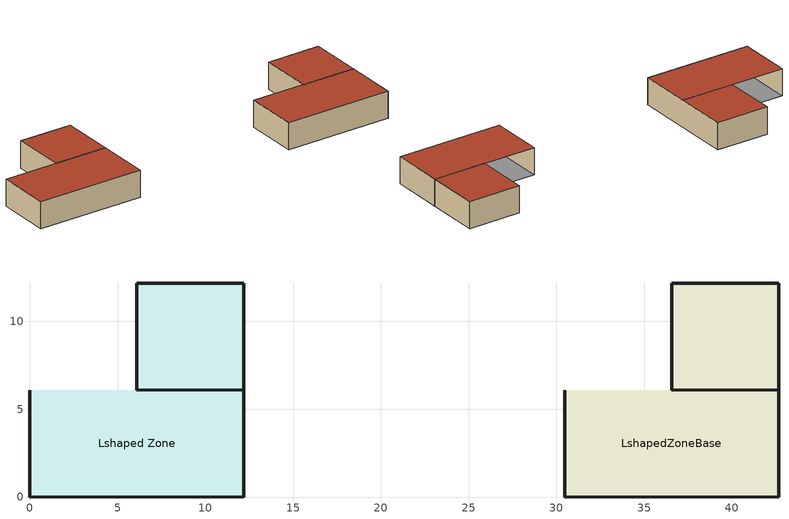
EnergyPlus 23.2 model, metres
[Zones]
Lshaped Zone
 floor outside (SpandrelSheet): 0,6.1 12.19,6.1 12.19,0 0,0 z0; 6.1,12.19 12.19,12.19 12.19,6.1 6.1,6.1 z0
 wall outside (SpandrelSheet): 0,6.1 0,0 12.19,0 12.19,12.19 6.1,12.19 6.1,6.1 12.19,6.1 z0:3.05
 roof outside (SpandrelSheet): 0,0 12.19,0 12.19,6.1 0,6.1 z3.05; 6.1,6.1 12.19,6.1 12.19,12.19 6.1,12.19 z3.05
LshapedZoneBase
 floor outside (SpandrelSheet): 30.48,6.1 42.67,6.1 42.67,0 30.48,0 z0; 36.58,12.19 42.67,12.19 42.67,6.1 36.58,6.1 z0
 wall outside (SpandrelSheet): 30.48,6.1 30.48,0 42.67,0 42.67,12.19 36.58,12.19 36.58,6.1 42.67,6.1 z0:3.05
 roof outside (SpandrelSheet): 30.48,0 42.67,0 42.67,6.1 30.48,6.1 z3.05; 36.58,6.1 42.67,6.1 42.67,12.19 36.58,12.19 z3.05
[Building]
Urbana             Load Calc: Loads convergence tolerance value=0.03; Maximum number of warmup days=25; Minimum number of warmup days=6; North axis=0; Solar distribution=FullExterior; Temperature convergence tolerance value=0.3; Terrain=Suburbs
[Site:GroundTemperature:BuildingSurface]
20, 20, 20, 20, 20, 20, 20, 20, 20, 20, 20, 20
[Site:Location]
Chicago IL: Elevation=200.56; Latitude=41.78; Longitude=-87.75; Time zone=-6
[SizingPeriod:DesignDay] Day of month=21; Day type=SummerDesignDay; Daylight saving time indicator=No; Humidity condition type=WetBulb; Month=7; Rain indicator=No; Sky clearness=1; Snow indicator=No; Solar model indicator=ASHRAEClearSky
Name | Barometric pressure | Daily dry bulb temperature range | Maximum dry bulb temperature | Wetbulb or dewpoint at maximum dry bulb | Wind direction | Wind speed
CHICAGO Ann Clg 2% Condns DB=>MWB | 99063 | 10.7 | 29.9 | 22.1 | 230 | 5.3
CHICAGO ILLINOIS SUMMER | 99361.81 | 12.77778 | 32.77778 | 22.77778 | 215 | 3.879596
[Construction]
SpandrelSheet: Spandrel
[Material]
Spandrel: Conductivity=0.9; Density=2600; Roughness=VerySmooth; Solar absorptance=0.9; Specific heat=840; Thermal absorptance=0.9; Thickness=0.009; Visible absorptance=0.9
[ElectricEquipment] Design level=0; Design level calculation method=EquipmentLevel; Fraction latent=0; Fraction lost=0; Fraction radiant=0.5
Name | Schedule | Zone or zonelist or space or spacelist
Lshaped zoneEEquip | Lshaped zone-EquipSchedule | Lshaped zone
LshapedZoneBaseEEquip | LshapedZoneBase-EquipSchedule | LshapedZoneBase
[Lights] Design level calculation method=LightingLevel; End use subcategory=GeneralLights; Fraction radiant=0.4; Fraction replaceable=0; Fraction visible=0; Lighting level=0; Return air fraction=0
Name | Schedule | Zone or zonelist or space or spacelist
Lshaped zoneLights | Lshaped zone-LightsSchedule | Lshaped zone
LshapedZoneBaseLights | LshapedZoneBase-LightsSchedule | LshapedZoneBase
[People] Fraction radiant=0.6; Number of people=1; Number of people calculation method=People
Name | Activity level schedule | Number of people schedule | Zone or zonelist or space or spacelist
Lshaped zonePeople | Lshaped zone-PeopleActivity | Lshaped zone-PeopleSchedule | Lshaped zone
LshapedZoneBasePeople | LshapedZoneBase-PeopleActivity | LshapedZoneBase-PeopleSchedule | LshapedZoneBase
[ThermostatSetpoint:SingleCooling]
Name | Setpoint temperature schedule
Lshaped zone-Cooling Setpoint with SB | Lshaped zone-Setpoints
LshapedZoneBase-Cooling Setpoint with SB | LshapedZoneBase-Setpoints
[ThermostatSetpoint:SingleHeating]
Name | Setpoint temperature schedule
Lshaped zone-Heating Setpoint with SB | Lshaped zone-Setpoints
LshapedZoneBase-Heating Setpoint with SB | LshapedZoneBase-Setpoints
[Zone] Ceiling height=3.048; Multiplier=1; Type=1; Volume=Autocalculate
Lshaped Zone; LshapedZoneBase
[ZoneControl:Thermostat]
Name | Zone or zonelist | Control 1 | Control 2 | Control type schedule
Lshaped zone-Thermostat | Lshaped zone | Lshaped zone-Cooling Setpoint with SB | Lshaped zone-Heating Setpoint with SB | Lshaped zone-Control Sched
LshapedZoneBase-Thermostat | LshapedZoneBase | LshapedZoneBase-Cooling Setpoint with SB | LshapedZoneBase-Heating Setpoint with SB | LshapedZoneBase-Control Sched
[Zone equipment]
Lshaped zone: Lshaped zone-Air
LshapedZoneBase: LshapedZoneBase-Air
[ZoneHVAC:IdealLoadsAirSystem] Cooling limit=NoLimit; Dehumidification control type=ConstantSupplyHumidityRatio; Heating limit=NoLimit; Humidification control type=ConstantSupplyHumidityRatio; Maximum cooling air flow rate=0; Maximum heating air flow rate=0; Maximum heating supply air humidity ratio=0.00826364; Maximum heating supply air temperature=50; Minimum cooling supply air humidity ratio=0.00826364; Minimum cooling supply air temperature=12.77778
Lshaped zone-Air; LshapedZoneBase-Air
[ZoneInfiltration:DesignFlowRate] Constant term coefficient=1; Design flow rate=0; Design flow rate calculation method=Flow/Zone; Temperature term coefficient=0; Velocity squared term coefficient=0; Velocity term coefficient=0
Name | Schedule | Zone or zonelist or space or spacelist
Lshaped zoneInfiltration | Lshaped zone-InfiltrationSchedule | Lshaped zone
LshapedZoneBaseInfiltration | LshapedZoneBase-InfiltrationSchedule | LshapedZoneBase
[ZoneProperty:UserViewFactors:BySurfaceName]
ZoneProperty:UserViewFactors:BySurfaceName 1: From surface 1=Lshaped Zone:South Wall; To surface 1=Lshaped Zone:South Wall; View factor 1=0; From surface 2=Lshaped Zone:South Wall; To surface 2=Lshaped Zone:East Wall; View factor 2=0.10131; From surface 3=Lshaped Zone:South Wall; To surface 3=Lshaped Zone:North Wall-1; View factor 3=0.024387; From surface 4=Lshaped Zone:South Wall; To surface 4=Lshaped Zone:West Wall-1; View factor 4=0.009005; From surface 5=Lshaped Zone:South Wall; To surface 5=Lshaped Zone:Northwall-2; View factor 5=0.082639; From surface 6=Lshaped Zone:South Wall; To surface 6=Lshaped Zone:Westwall-2; View factor 6=0.083659; From surface 7=Lshaped Zone:South Wall; To surface 7=Lshaped Zone:Roof-1; View factor 7=0.333727; From surface 8=Lshaped Zone:South Wall; To surface 8=Lshaped Zone:Roof-2; View factor 8=0.015772; From surface 9=Lshaped Zone:South Wall; To surface 9=Lshaped Zone:Floor-1; View factor 9=0.333728; From surface 10=Lshaped Zone:South Wall; To surface 10=Lshaped Zone:Floor-2; View factor 10=0.015772; From surface 11=Lshaped Zone:East Wall; To surface 11=Lshaped Zone:South Wall; View factor 11=0.10131; From surface 12=Lshaped Zone:East Wall; To surface 12=Lshaped Zone:East Wall; View factor 12=0; From surface 13=Lshaped Zone:East Wall; To surface 13=Lshaped Zone:North Wall-1; View factor 13=0.08366; From surface 14=Lshaped Zone:East Wall; To surface 14=Lshaped Zone:West Wall-1; View factor 14=0.082633; From surface 15=Lshaped Zone:East Wall; To surface 15=Lshaped Zone:Northwall-2; View factor 15=0.009005; From surface 16=Lshaped Zone:East Wall; To surface 16=Lshaped Zone:Westwall-2; View factor 16=0.024383; From surface 17=Lshaped Zone:East Wall; To surface 17=Lshaped Zone:Roof-1; View factor 17=0.182649; From surface 18=Lshaped Zone:East Wall; To surface 18=Lshaped Zone:Roof-2; View factor 18=0.166856; From surface 19=Lshaped Zone:East Wall; To surface 19=Lshaped Zone:Floor-1; View factor 19=0.182648; From surface 20=Lshaped Zone:East Wall; To surface 20=Lshaped Zone:Floor-2; View factor 20=0.166856; From surface 21=Lshaped Zone:North Wall-1; To surface 21=Lshaped Zone:South Wall; View factor 21=0.048773; From surface 22=Lshaped Zone:North Wall-1; To surface 22=Lshaped Zone:East Wall; View factor 22=0.16732; From surface 23=Lshaped Zone:North Wall-1; To surface 23=Lshaped Zone:North Wall-1; View factor 23=0; From surface 24=Lshaped Zone:North Wall-1; To surface 24=Lshaped Zone:West Wall-1; View factor 24=0.149307; From surface 25=Lshaped Zone:North Wall-1; To surface 25=Lshaped Zone:Northwall-2; View factor 25=0; From surface 26=Lshaped Zone:North Wall-1; To surface 26=Lshaped Zone:Westwall-2; View factor 26=0; From surface 27=Lshaped Zone:North Wall-1; To surface 27=Lshaped Zone:Roof-1; View factor 27=0.024903; From surface 28=Lshaped Zone:North Wall-1; To surface 28=Lshaped Zone:Roof-2; View factor 28=0.292397; From surface 29=Lshaped Zone:North Wall-1; To surface 29=Lshaped Zone:Floor-1; View factor 29=0.024903; From surface 30=Lshaped Zone:North Wall-1; To surface 30=Lshaped Zone:Floor-2; View factor 30=0.292397; From surface 31=Lshaped Zone:West Wall-1; To surface 31=Lshaped Zone:South Wall; View factor 31=0.01801; From surface 32=Lshaped Zone:West Wall-1; To surface 32=Lshaped Zone:East Wall; View factor 32=0.165266; From surface 33=Lshaped Zone:West Wall-1; To surface 33=Lshaped Zone:North Wall-1; View factor 33=0.149307; From surface 34=Lshaped Zone:West Wall-1; To surface 34=Lshaped Zone:West Wall-1; View factor 34=0; From surface 35=Lshaped Zone:West Wall-1; To surface 35=Lshaped Zone:Northwall-2; View factor 35=0; From surface 36=Lshaped Zone:West Wall-1; To surface 36=Lshaped Zone:Westwall-2; View factor 36=0; From surface 37=Lshaped Zone:West Wall-1; To surface 37=Lshaped Zone:Roof-1; View factor 37=0.041338; From surface 38=Lshaped Zone:West Wall-1; To surface 38=Lshaped Zone:Roof-2; View factor 38=0.29237; From surface 39=Lshaped Zone:West Wall-1; To surface 39=Lshaped Zone:Floor-1; View factor 39=0.041338; From surface 40=Lshaped Zone:West Wall-1; To surface 40=Lshaped Zone:Floor-2; View factor 40=0.29237; From surface 41=Lshaped Zone:Northwall-2; To surface 41=Lshaped Zone:South Wall; View factor 41=0.165278; From surface 42=Lshaped Zone:Northwall-2; To surface 42=Lshaped Zone:East Wall; View factor 42=0.018009; From surface 43=Lshaped Zone:Northwall-2; To surface 43=Lshaped Zone:North Wall-1; View factor 43=0; From surface 44=Lshaped Zone:Northwall-2; To surface 44=Lshaped Zone:West Wall-1; View factor 44=0; From surface 45=Lshaped Zone:Northwall-2; To surface 45=Lshaped Zone:Northwall-2; View factor 45=0; From surface 46=Lshaped Zone:Northwall-2; To surface 46=Lshaped Zone:Westwall-2; View factor 46=0.149298; From surface 47=Lshaped Zone:Northwall-2; To surface 47=Lshaped Zone:Roof-1; View factor 47=0.333708; From surface 48=Lshaped Zone:Northwall-2; To surface 48=Lshaped Zone:Roof-2; View factor 48=0; From surface 49=Lshaped Zone:Northwall-2; To surface 49=Lshaped Zone:Floor-1; View factor 49=0.333707; From surface 50=Lshaped Zone:Northwall-2; To surface 50=Lshaped Zone:Floor-2; View factor 50=0; From surface 51=Lshaped Zone:Westwall-2; To surface 51=Lshaped Zone:South Wall; View factor 51=0.167318; From surface 52=Lshaped Zone:Westwall-2; To surface 52=Lshaped Zone:East Wall; View factor 52=0.048767; From surface 53=Lshaped Zone:Westwall-2; To surface 53=Lshaped Zone:North Wall-1; View factor 53=0; From surface 54=Lshaped Zone:Westwall-2; To surface 54=Lshaped Zone:West Wall-1; View factor 54=0; From surface 55=Lshaped Zone:Westwall-2; To surface 55=Lshaped Zone:Northwall-2; View factor 55=0.149298; From surface 56=Lshaped Zone:Westwall-2; To surface 56=Lshaped Zone:Westwall-2; View factor 56=0; From surface 57=Lshaped Zone:Westwall-2; To surface 57=Lshaped Zone:Roof-1; View factor 57=0.314598; From surface 58=Lshaped Zone:Westwall-2; To surface 58=Lshaped Zone:Roof-2; View factor 58=0.002711; From surface 59=Lshaped Zone:Westwall-2; To surface 59=Lshaped Zone:Floor-1; View factor 59=0.314598; From surface 60=Lshaped Zone:Westwall-2; To surface 60=Lshaped Zone:Floor-2; View factor 60=0.002711; From surface 61=Lshaped Zone:Roof-1; To surface 61=Lshaped Zone:South Wall; View factor 61=0.166864; From surface 62=Lshaped Zone:Roof-1; To surface 62=Lshaped Zone:East Wall; View factor 62=0.091325; From surface 63=Lshaped Zone:Roof-1; To surface 63=Lshaped Zone:North Wall-1; View factor 63=0.006226; From surface 64=Lshaped Zone:Roof-1; To surface 64=Lshaped Zone:West Wall-1; View factor 64=0.010335; From surface 65=Lshaped Zone:Roof-1; To surface 65=Lshaped Zone:Northwall-2; View factor 65=0.083427; From surface 66=Lshaped Zone:Roof-1; To surface 66=Lshaped Zone:Westwall-2; View factor 66=0.07865; From surface 67=Lshaped Zone:Roof-1; To surface 67=Lshaped Zone:Roof-1; View factor 67=0; From surface 68=Lshaped Zone:Roof-1; To surface 68=Lshaped Zone:Roof-2; View factor 68=0; From surface 69=Lshaped Zone:Roof-1; To surface 69=Lshaped Zone:Floor-1; View factor 69=0.508989; From surface 70=Lshaped Zone:Roof-1; To surface 70=Lshaped Zone:Floor-2; View factor 70=0.054185; From surface 71=Lshaped Zone:Roof-2; To surface 71=Lshaped Zone:South Wall; View factor 71=0.015772; From surface 72=Lshaped Zone:Roof-2; To surface 72=Lshaped Zone:East Wall; View factor 72=0.166856; From surface 73=Lshaped Zone:Roof-2; To surface 73=Lshaped Zone:North Wall-1; View factor 73=0.146198; From surface 74=Lshaped Zone:Roof-2; To surface 74=Lshaped Zone:West Wall-1; View factor 74=0.146185; From surface 75=Lshaped Zone:Roof-2; To surface 75=Lshaped Zone:Northwall-2; View factor 75=0; From surface 76=Lshaped Zone:Roof-2; To surface 76=Lshaped Zone:Westwall-2; View factor 76=0.001355; From surface 77=Lshaped Zone:Roof-2; To surface 77=Lshaped Zone:Roof-1; View factor 77=0; From surface 78=Lshaped Zone:Roof-2; To surface 78=Lshaped Zone:Roof-2; View factor 78=0; From surface 79=Lshaped Zone:Roof-2; To surface 79=Lshaped Zone:Floor-1; View factor 79=0.10837; From surface 80=Lshaped Zone:Roof-2; To surface 80=Lshaped Zone:Floor-2; View factor 80=0.415263; From surface 81=Lshaped Zone:Floor-1; To surface 81=Lshaped Zone:South Wall; View factor 81=0.166865; From surface 82=Lshaped Zone:Floor-1; To surface 82=Lshaped Zone:East Wall; View factor 82=0.091324; From surface 83=Lshaped Zone:Floor-1; To surface 83=Lshaped Zone:North Wall-1; View factor 83=0.006226; From surface 84=Lshaped Zone:Floor-1; To surface 84=Lshaped Zone:West Wall-1; View factor 84=0.010335; From surface 85=Lshaped Zone:Floor-1; To surface 85=Lshaped Zone:Northwall-2; View factor 85=0.083427; From surface 86=Lshaped Zone:Floor-1; To surface 86=Lshaped Zone:Westwall-2; View factor 86=0.07865; From surface 87=Lshaped Zone:Floor-1; To surface 87=Lshaped Zone:Roof-1; View factor 87=0.508989; From surface 88=Lshaped Zone:Floor-1; To surface 88=Lshaped Zone:Roof-2; View factor 88=0.054185; From surface 89=Lshaped Zone:Floor-1; To surface 89=Lshaped Zone:Floor-1; View factor 89=0; From surface 90=Lshaped Zone:Floor-1; To surface 90=Lshaped Zone:Floor-2; View factor 90=0; From surface 91=Lshaped Zone:Floor-2; To surface 91=Lshaped Zone:South Wall; View factor 91=0.015772; From surface 92=Lshaped Zone:Floor-2; To surface 92=Lshaped Zone:East Wall; View factor 92=0.166856; From surface 93=Lshaped Zone:Floor-2; To surface 93=Lshaped Zone:North Wall-1; View factor 93=0.146198; From surface 94=Lshaped Zone:Floor-2; To surface 94=Lshaped Zone:West Wall-1; View factor 94=0.146185; From surface 95=Lshaped Zone:Floor-2; To surface 95=Lshaped Zone:Northwall-2; View factor 95=0; From surface 96=Lshaped Zone:Floor-2; To surface 96=Lshaped Zone:Westwall-2; View factor 96=0.001355; From surface 97=Lshaped Zone:Floor-2; To surface 97=Lshaped Zone:Roof-1; View factor 97=0.10837; From surface 98=Lshaped Zone:Floor-2; To surface 98=Lshaped Zone:Roof-2; View factor 98=0.415263; From surface 99=Lshaped Zone:Floor-2; To surface 99=Lshaped Zone:Floor-1; View factor 99=0; From surface 100=Lshaped Zone:Floor-2; To surface 100=Lshaped Zone:Floor-2; View factor 100=0; Zone or zonelist or space or spacelist=Lshaped Zone
[ZoneVentilation:DesignFlowRate] Constant term coefficient=1; Delta temperature=1; Design flow rate=0.000471667; Design flow rate calculation method=Flow/Zone; Fan pressure rise=10; Fan total efficiency=1; Minimum indoor temperature=-20; Temperature term coefficient=0; Velocity squared term coefficient=0; Velocity term coefficient=0; Ventilation type=Exhaust
Name | Schedule | Zone or zonelist or space or spacelist
Lshaped zoneVentilation | Lshaped zone-VentilationSchedule | Lshaped zone
LshapedZoneBaseVentilation | LshapedZoneBase-VentilationSchedule | LshapedZoneBase
[Schedule:Compact]
LSHAPED ZONE-CONTROL SCHED; LSHAPEDZONEBASE-CONTROL SCHED: Through: 4/30, For: Alldays, Until: 24:00, 1, Through: 9/30, For: Alldays, Until: 24:00, 2, Through: 12/31, For: Alldays, Until: 24:00, 1
LSHAPED ZONE-EQUIPSCHEDULE; LSHAPED ZONE-INFILTRATIONSCHEDULE; LSHAPED ZONE-LIGHTSSCHEDULE; LSHAPED ZONE-PEOPLESCHEDULE; LSHAPED ZONE-VENTILATIONSCHEDULE; LSHAPEDZONEBASE-EQUIPSCHEDULE; LSHAPEDZONEBASE-INFILTRATIONSCHEDULE; LSHAPEDZONEBASE-LIGHTSSCHEDULE; LSHAPEDZONEBASE-PEOPLESCHEDULE; LSHAPEDZONEBASE-VENTILATIONSCHEDULE: Through: 12/31, For: Alldays, Until: 24:00, 0
LSHAPED ZONE-PEOPLEACTIVITY; LSHAPEDZONEBASE-PEOPLEACTIVITY: Through: 12/31, For: Alldays, Until: 24:00, 132
LSHAPED ZONE-SETPOINTS; LSHAPEDZONEBASE-SETPOINTS: Through: 12/31, For: Alldays, Until: 24:00, 23.88889
